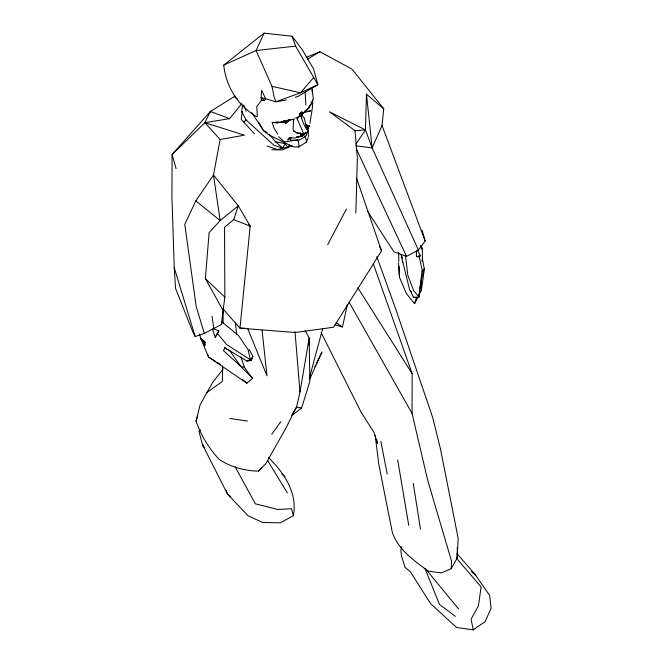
<?xml version="1.0" encoding="UTF-8"?>
<svg xmlns="http://www.w3.org/2000/svg" width="663" height="663" viewBox="0 0 663 663"><rect width="100%" height="100%" fill="white"/><g stroke="black" fill="none" stroke-linecap="round" stroke-linejoin="round"><path stroke-width="0.99" d="M375.2 435.624L378.822 464.398L392.347 532.571C398.314 549.726 414.16 560.832 428.29 571.116L441.301 572.915L451.171 568.738L451.553 561.196L427.834 480.791L412.046 413.38L412.154 373.675L373.294 263.741M417.458 250.274L420.45 255.711L419.339 257.004L416.414 256.564L416.447 250.481M398.703 252.446L398.778 261.454M222.561 365.984L222.387 381.449L206.757 392.62L200.002 405.192L196.041 421.212C201.096 435.309 208.853 448.37 219.088 459.318C230.683 467.175 244.531 470.722 258.413 471.169L261.835 467.755M223.05 323.726L223.207 310.325M309.033 345.009L309.182 337.915L305.171 330.688M451.171 568.738L457.114 558.155L457.354 547.298M355.857 213.055L357.349 158.009L354.987 130.702L329.511 111.807L365.454 129.956L372.15 147.915L418.428 250.075L406.527 256.382L393.897 251.783L367.567 211.182M355.965 144.004L365.454 129.956L366.465 94.163L383.753 108.807L382.037 125.522L372.15 147.915L355.865 145.794M200.45 429.881L198.991 431.315L202.397 444.492L227.566 494.208L248.128 515.847L262.664 522.469L280.333 522.842L293.377 515.673C297.77 493.106 283.863 472.421 268.374 457.462M457.114 558.155L458.15 538.29L440.481 448.984L432.682 417.441L395.935 309.654L376.783 256.581M293.585 119.489L293.104 128.523L293.518 130.884L296.61 132.84L304.06 134.614L308.361 131.249L307.715 128.688M307.748 130.279L308.121 126.21L307.582 127.379L308.685 128.738M241.838 103.652L229.613 118.627L210.37 111.483L172.09 154.578L171.916 196.347L174.245 267.719L175.546 288.405L192.336 330.779L195.195 336.572L204.312 333.423L221.376 324.538L223.075 310.425L205.373 278.634L209.11 232.622L220.174 220.588L238.282 205.828L213.494 175.04L220.133 139.503L204.884 122.688L210.37 111.483L234.942 96.152M205.14 342.216L200.964 338.793L204.834 345.705L205.14 342.216L200.964 338.793L199.381 334.061M309.397 105.309L309.149 108.003L309.638 105.997M401.397 546.635L400.891 551.616L401.662 556.522L404.994 567.246L410.364 571.755L430.643 603.695L456.575 627.488L473.258 629.85L485.183 621.529L491.084 608.195L489.684 595.498L474.633 573.793L456.94 553.68M410.447 290.792L413.389 297.273L416.281 297.82L419.008 297.107L422.066 269.841L419.339 257.004M223.075 310.425L224.865 297.132L224.542 227.21L233.708 219.652L238.282 205.828L250.2 226.133L239.956 328.168L295.292 332.503L333.572 327.24L381.532 250.854L356.346 177.659M421.138 247.572L422.298 249.189L420.98 245.501L422.298 249.189L422.422 259.059L424.386 269.17L421.403 290.054L418.643 295.491M242.326 111.293L241.166 119.307L254.551 133.827M296.61 132.84L300.356 133.222L304.002 134.44L308.361 131.249C304.541 126.89 301.648 120.848 301.4 115.055C304.806 110.82 309.853 107.912 311.842 102.541L311.013 101.928M309.207 125.672L309.074 126.542L309.969 126.177L309.207 125.672L308.022 127.719M307.325 129.873L307.964 125.837L305.428 123.55L304.284 118.039L301.217 114.177M258.413 471.169L265.838 463.677L285.836 428.281L296.56 407.065L299.991 392.057L309.182 337.915L309.845 381.556L301.632 407.927L291.745 415.684M300.845 133.454L300.356 133.222L304.06 134.614L297.206 118.834L297.422 117.683C304.441 113.249 310.79 106.975 313.35 98.828L311.743 87.731M306.87 132.65L306.331 135.534L302.916 138.161L298.972 140.067L290.162 140.15L290.916 137.647L289.714 137.564L287.734 139.893L290.916 137.647M419.298 290.991L423.715 269.261L424.386 269.17M334.865 324.696L342.464 327.025L347.346 304.508M416.861 297.994L414.499 303.637L406.427 293.61L399.466 277.258L398.546 262.747M241.697 110.265L242.998 104.605M251.89 112.669L263.509 130.661L269.145 135.012L293.212 146.888L298.599 147.004L306.231 142.296L306.571 140.854L304.682 135.865M309.265 378.565L322.641 328.724M298.599 147.004L299.063 145.487L298.043 139.959L284.261 141.899L278.609 136.727M196.041 421.212L197.798 415.635M200.964 338.793L208.48 356.984L246.901 383.206L252.512 378.382L240.52 366.109L223.506 350.71L224.732 347.752L246.843 361.004L251.484 360.515L252.893 356.363L249.114 349.384M310.002 123.26C310.856 115.544 313.11 107.762 312.613 99.906M299.635 116.24L301.847 111.657L301.715 113.472L299.601 114.898L299.635 116.24L297.422 117.683L295.756 117.79M416.936 297.414L414.499 303.637L417.715 297.297M212.458 329.171L215.226 337.334L218.865 330.878L213.105 328.633M297.206 118.834L299.179 116.589L301.3 115.752L301.93 114.202M306.231 142.296L308.113 137.705M309.472 379.733L321.92 352.045L316.541 363.191M295.308 97.237L298.226 96.268L317.867 84.69L313.607 69.01L302.204 49.642L292.093 36.216L264.056 33.15L256.067 50.537L223.754 65.107C225.901 86.497 238.058 105.989 256.796 116.705M195.809 200.889L220.174 220.588L213.494 175.04L195.809 200.889L184.786 224.392L196.173 306.339L204.312 333.423M314.751 366.904L315.646 365.048M422.538 271.697L423.715 269.261M209.508 113.24L210.37 111.483M327.704 244.614L346.442 208.978M215.226 337.334L218.865 330.878M206.757 392.62L212.79 382.344L223.224 368.91M291.993 414.599L296.56 407.065L301.632 407.927M267.098 146.067L277.714 149.623L282.645 147.982L285.372 143.697L275.559 141.766L269.153 134.266M246.843 361.004L250.407 359.959L252.893 356.363M241.481 111.202L246.064 119.92L273.86 145.214L282.645 147.982L287.75 147.542L289.466 145.098M271.681 434.282L280.747 421.709M286.54 99.972L275.833 101.804L265.714 98.82L261.612 90.35L261.073 97.469L261.504 100.295L256.796 106.594L257.327 116.191M418.428 250.075L425.157 241.034L422.124 230.368M264.33 100.652L265.714 98.82L261.073 97.469L264.33 100.652L261.504 100.295M419.555 292.342L421.403 290.054L421.138 280.988M313.616 77.588L300.554 92.779L275.833 101.804L273.918 96.21L272.012 86.356L256.067 50.537L295.599 46.112L317.867 84.69L300.554 92.779L272.012 86.356M304.889 133.586L302.485 136.354L296.394 137.216M304.657 133.47L302.668 135.633L296.436 137.117M229.613 118.627L204.884 122.688L172.09 154.578L176.06 168.642M243.868 122.05L246.064 119.92M305.096 133.346L303.124 135.211L295.259 137.979L289.714 137.564L289.259 138.758L289.482 137.838L291.761 137.747M289.806 119.754L285.289 123.666L289.897 119.688M282.471 121.785L281.758 122.365L276.256 122.812L272.128 122.34L274.134 128.282L277.747 134.092M223.754 65.107L264.056 33.15M283.424 122.116L284.783 121.056M304.765 111.417L307.748 109.146M302.295 112.271L300.604 113.406L310.748 110.829L307.524 111.268M290.096 119.613L280.847 122.506L284.941 122.108L288.264 120.177M299.179 116.589L301.3 115.752M307.615 59.057L319.98 51.755L351.904 69.068L383.753 108.807M292.126 145.57L282.256 149.921L271.739 149.689M283.316 121.221L285.065 120.923L281.758 122.365L276.256 122.812M305.925 57.507L319.98 51.755M281.717 121.826L284.17 120.939M283.333 121.503L285.065 120.923M275.816 121.967L281.195 122.141L294.844 118.834M281.195 122.141L290.021 120.078M416.414 256.564L420.45 255.711M220.133 139.503L244.407 135.186L204.884 122.688M304.839 133.089L306.845 132.898M354.987 130.702L365.454 129.956M413.389 297.273L419.008 297.107L418.701 293.958M245.003 328.168L239.956 328.168L222.859 308.817M281.883 121.702L284.941 122.108M306.115 125.779L307.964 125.837L306.878 129.741L305.428 123.55M229.846 418.502L247.39 421.005M293.518 130.884L294.927 131.39M252.512 378.382L244.572 367.559L240.52 366.109L230.044 351.075L224.732 347.752M233.708 219.652L250.2 226.133L248.642 224.774M472.794 572.907L474.633 573.793L475.404 575.675M217.688 333.796L226.721 344.627L251.484 360.515M300.405 113.017L301.275 113.472L300.646 112.669M267.098 132.567L263.509 130.661L258.628 122.199M215.508 361.352L208.48 356.984L208.223 354.962M217.265 362.446L220.779 364.625M234.818 97.179L237.321 98.928M336.158 322.574L342.464 327.025M471.31 571.44L474.633 573.793M455.382 616.383L439.478 604.457L425.066 568.713M230.724 496.711L227.566 494.208L226.116 490.38M281.866 474.028L284.999 476.548M221.425 321.456L238.407 335.412L248.136 349.84L250.407 359.959M242.484 379.46L246.901 383.206M275.559 141.766L282.645 147.982M202.397 444.492L203.342 446.555L204.776 447.848M205.373 278.634L224.865 297.132M456.285 558.022L481.098 586.896L478.454 605.758L471.07 619.217L473.258 629.85M411.4 292.11L409.726 290.096L400.991 254.551M419.008 297.107L413.629 290.56L407.861 275.41L405.449 255.404M425.339 568.564L458.564 608.949M357.78 287.667L412.154 373.675M285.372 143.697L287.75 147.542M267.695 460.628L287.328 492.907M349.21 302.386L412.046 413.38M235.158 466.827L255.363 503.805L277.656 509.466L291.463 508.745L293.377 515.673M321.149 332.644L360.945 411.905L374.065 432.525L377.496 443.572L376.725 439.519M420.715 245.492L421.569 247.332M356.164 148.479L406.527 256.382M379.443 246.164L381.532 250.854M247.829 328.898L266.99 375.822L262.051 330.182M243.868 105.434L246.114 111.144M382.037 125.522L425.157 241.034M292.093 36.216L295.599 46.112M240.909 356.951L244.572 367.559M301.035 115.213L301.566 118.113L301.251 115.196M300.969 115.495L300.496 114.003L299.22 113.332L299.601 114.898M174.245 267.719L195.195 336.572M380.852 441.467L387.242 474.128M397.676 459.907L408.756 525.403M413.248 483.377L420.491 529.157M300.637 133.139L301.06 135.832M212.061 316.193L213.817 328.782M203.069 444.55L203.342 446.555M204.254 341.064L204.834 345.705M366.465 94.163L372.15 147.915M235.456 323.03L236.583 334.185M401.969 256.142L402.151 258.189M402.325 260.244L402.499 262.291M294.994 331.566L299.991 392.057M308.096 130.354L308.486 136.644M305.129 92.033L305.875 105.036M398.993 266.393L399.466 277.258M312.281 89.646L312.381 92.721M422.422 259.059L422.182 261.098L422.422 259.059"/></g></svg>
